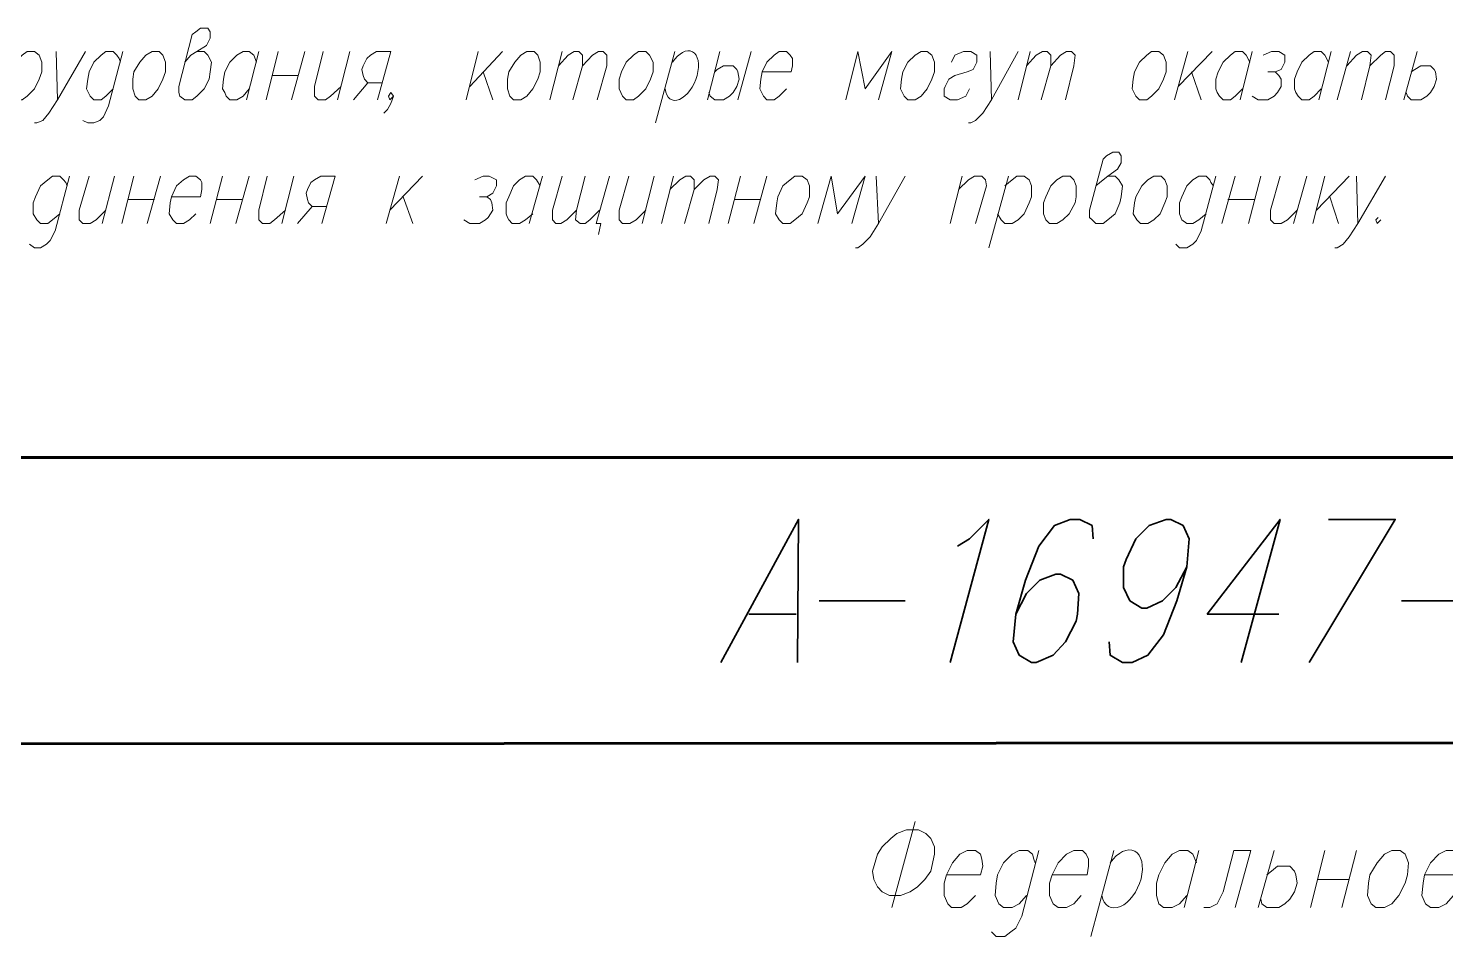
# Model space of a CAD drawing. Header units: millimetres. Extents: x 2185 to 4647, y 1259 to 2456.
# Drawn here: x 4038.51 to 4063.25, y 2333.62 to 2349.47 of the extents above; entities that cross this region are included whole.
import ezdxf

# ---------------------------------------------------------------- set-up
doc = ezdxf.new("R2010")
doc.units = ezdxf.units.MM
doc.layers.add('PDF _0', color=7, linetype='Continuous')
doc.layers.add('PDF _текст', color=7, linetype='Continuous')

msp = doc.modelspace()

# ---------------------------------------------------------------- linework, layer by layer
at = {"layer": 'PDF _0', "lineweight": 60}
for points in [[(4005.744, 2341.98), (4098.227, 2341.98)], [(4038.237, 2336.985), (4098.312, 2337.027)]]:
    msp.add_lwpolyline(points, dxfattribs=at)
at = {"layer": 'PDF _текст', "lineweight": 20}
for points in [[(4041.243, 2348.881), (4041.349, 2349.008), (4041.454, 2349.072), (4041.624, 2349.177), (4041.687, 2349.304), (4041.687, 2349.41), (4041.645, 2349.474), (4041.518, 2349.474), (4041.433, 2349.41), (4041.37, 2349.368), (4041.137, 2348.458), (4041.137, 2348.352), (4041.158, 2348.288), (4041.243, 2348.225), (4041.37, 2348.225), (4041.454, 2348.288), (4041.581, 2348.415), (4041.666, 2348.585), (4041.687, 2348.712), (4041.708, 2348.881), (4041.645, 2349.008), (4041.581, 2349.072), (4041.454, 2349.072)], [(4038.279, 2348.881), (4038.406, 2349.008), (4038.491, 2349.072), (4038.618, 2349.072), (4038.703, 2349.008), (4038.745, 2348.881), (4038.745, 2348.712), (4038.703, 2348.585), (4038.618, 2348.415), (4038.491, 2348.288), (4038.406, 2348.225), (4038.279, 2348.225), (4038.216, 2348.288), (4038.152, 2348.415)], [(4038.999, 2349.072), (4039.02, 2348.225), (4039.507, 2349.072)], [(4040.163, 2349.072), (4039.909, 2348.119), (4039.825, 2347.928), (4039.761, 2347.865), (4039.655, 2347.823), (4039.549, 2347.823), (4039.465, 2347.865)], [(4040.121, 2348.881), (4040.1, 2348.945), (4040.057, 2349.008), (4039.994, 2349.072), (4039.867, 2349.072), (4039.782, 2349.008), (4039.655, 2348.881), (4039.571, 2348.712), (4039.549, 2348.585), (4039.528, 2348.415), (4039.592, 2348.288), (4039.655, 2348.225), (4039.782, 2348.225), (4039.867, 2348.288), (4039.994, 2348.415)], [(4042.365, 2348.415), (4042.259, 2348.288), (4042.153, 2348.225), (4042.026, 2348.225), (4041.962, 2348.288), (4041.941, 2348.352), (4041.899, 2348.415), (4041.92, 2348.585), (4041.941, 2348.712), (4042.026, 2348.881), (4042.153, 2349.008), (4042.259, 2349.072), (4042.365, 2349.072), (4042.449, 2349.008), (4042.492, 2348.881)], [(4042.534, 2349.072), (4042.322, 2348.225)], [(4042.873, 2349.072), (4042.661, 2348.225)], [(4043.338, 2349.072), (4043.106, 2348.225)], [(4043.656, 2349.072), (4043.508, 2348.458), (4043.508, 2348.288), (4043.571, 2348.225), (4043.698, 2348.225), (4043.783, 2348.288), (4043.973, 2348.458)], [(4044.122, 2349.072), (4043.91, 2348.225)], [(4044.608, 2348.225), (4044.841, 2349.072), (4044.587, 2349.072), (4044.481, 2349.008), (4044.418, 2348.945), (4044.354, 2348.817), (4044.333, 2348.754), (4044.354, 2348.648), (4044.376, 2348.585), (4044.439, 2348.521), (4044.693, 2348.521)], [(4046.365, 2349.072), (4046.154, 2348.225)], [(4046.789, 2349.072), (4046.217, 2348.458)], [(4047.826, 2349.072), (4047.614, 2348.225)], [(4047.763, 2348.817), (4047.932, 2349.008), (4048.038, 2349.072), (4048.122, 2349.072), (4048.186, 2349.008), (4048.186, 2348.817), (4048.017, 2348.225)], [(4048.186, 2348.817), (4048.355, 2349.008), (4048.461, 2349.072), (4048.546, 2349.072), (4048.609, 2349.008), (4048.609, 2348.817), (4048.44, 2348.225)], [(4049.795, 2349.072), (4049.456, 2347.823)], [(4050.578, 2349.072), (4050.366, 2348.225)], [(4051.128, 2349.072), (4050.895, 2348.225)], [(4051.319, 2348.712), (4051.827, 2348.712), (4051.848, 2348.817), (4051.848, 2348.945), (4051.806, 2349.008), (4051.742, 2349.072), (4051.615, 2349.072), (4051.53, 2349.008), (4051.403, 2348.881), (4051.319, 2348.712), (4051.298, 2348.585), (4051.276, 2348.415), (4051.34, 2348.288), (4051.403, 2348.225), (4051.53, 2348.225), (4051.615, 2348.288), (4051.742, 2348.415)], [(4053.351, 2348.225), (4053.584, 2349.072), (4053.118, 2348.415), (4052.991, 2349.072), (4052.779, 2348.225)], [(4054.621, 2348.881), (4054.684, 2349.008), (4054.833, 2349.072), (4054.96, 2349.072), (4055.065, 2349.008), (4055.065, 2348.881), (4055.002, 2348.754), (4054.896, 2348.712), (4054.684, 2348.648), (4054.579, 2348.585), (4054.515, 2348.458), (4054.494, 2348.415), (4054.494, 2348.288), (4054.6, 2348.225), (4054.727, 2348.225), (4054.875, 2348.288), (4054.938, 2348.415)], [(4055.298, 2349.072), (4055.319, 2348.225), (4055.785, 2349.072)], [(4055.997, 2349.072), (4055.785, 2348.225)], [(4055.933, 2348.817), (4056.103, 2349.008), (4056.209, 2349.072), (4056.293, 2349.072), (4056.357, 2349.008), (4056.357, 2348.817), (4056.187, 2348.225)], [(4056.357, 2348.817), (4056.526, 2349.008), (4056.632, 2349.072), (4056.717, 2349.072), (4056.78, 2349.008), (4056.759, 2348.817), (4056.611, 2348.225)], [(4058.749, 2349.072), (4058.516, 2348.225)], [(4059.172, 2349.072), (4058.579, 2348.458)], [(4059.701, 2348.415), (4059.574, 2348.288), (4059.49, 2348.225), (4059.363, 2348.225), (4059.299, 2348.288), (4059.257, 2348.352), (4059.236, 2348.415), (4059.236, 2348.585), (4059.278, 2348.712), (4059.363, 2348.881), (4059.49, 2349.008), (4059.574, 2349.072), (4059.701, 2349.072), (4059.765, 2349.008), (4059.828, 2348.881)], [(4059.871, 2349.072), (4059.659, 2348.225)], [(4060.061, 2349.008), (4060.209, 2349.072), (4060.336, 2349.072), (4060.442, 2349.008), (4060.442, 2348.881), (4060.379, 2348.754), (4060.273, 2348.712), (4060.146, 2348.712)], [(4061.077, 2348.415), (4060.95, 2348.288), (4060.866, 2348.225), (4060.739, 2348.225), (4060.675, 2348.288), (4060.633, 2348.352), (4060.611, 2348.415), (4060.611, 2348.585), (4060.654, 2348.712), (4060.739, 2348.881), (4060.866, 2349.008), (4060.95, 2349.072), (4061.077, 2349.072), (4061.141, 2349.008), (4061.204, 2348.881)], [(4061.247, 2349.072), (4061.035, 2348.225)], [(4061.585, 2349.072), (4061.352, 2348.225)], [(4061.522, 2348.817), (4061.691, 2349.008), (4061.797, 2349.072), (4061.882, 2349.072), (4061.945, 2349.008), (4061.924, 2348.817), (4061.776, 2348.225)], [(4061.924, 2348.817), (4062.114, 2349.008), (4062.199, 2349.072), (4062.284, 2349.072), (4062.347, 2349.008), (4062.347, 2348.817), (4062.199, 2348.225)], [(4062.749, 2349.072), (4062.517, 2348.225)], [(4050.493, 2348.712), (4050.536, 2348.754), (4050.641, 2348.817), (4050.768, 2348.817), (4050.811, 2348.817), (4050.874, 2348.754), (4050.895, 2348.712), (4050.917, 2348.585), (4050.874, 2348.458), (4050.811, 2348.352), (4050.747, 2348.288), (4050.641, 2348.225), (4050.493, 2348.225), (4050.409, 2348.288), (4050.387, 2348.352)], [(4062.644, 2348.712), (4062.707, 2348.754), (4062.813, 2348.817), (4062.94, 2348.817), (4062.982, 2348.817), (4063.046, 2348.754), (4063.067, 2348.712), (4063.088, 2348.585), (4063.046, 2348.458), (4062.982, 2348.352), (4062.919, 2348.288), (4062.813, 2348.225), (4062.644, 2348.225), (4062.58, 2348.288), (4062.559, 2348.352)], [(4042.767, 2348.648), (4043.211, 2348.648)], [(4046.45, 2348.712), (4046.619, 2348.225)], [(4058.812, 2348.712), (4058.982, 2348.225)], [(4060.273, 2348.712), (4060.336, 2348.648), (4060.379, 2348.585), (4060.379, 2348.458), (4060.315, 2348.352), (4060.252, 2348.288), (4060.146, 2348.225), (4059.976, 2348.225), (4059.871, 2348.288)], [(4044.185, 2348.225), (4044.439, 2348.521)], [(4044.884, 2348.288), (4044.82, 2348.225), (4044.799, 2348.288), (4044.841, 2348.352), (4044.884, 2348.288), (4044.841, 2348.161), (4044.778, 2348.055), (4044.714, 2347.992)], [(4039.02, 2348.225), (4038.872, 2347.992), (4038.766, 2347.865), (4038.66, 2347.823), (4038.618, 2347.823)], [(4055.319, 2348.225), (4055.171, 2347.992), (4055.044, 2347.865), (4054.96, 2347.823), (4054.917, 2347.823)], [(4057.14, 2346.722), (4057.267, 2346.828), (4057.352, 2346.891), (4057.521, 2347.018), (4057.584, 2347.124), (4057.584, 2347.251), (4057.542, 2347.315), (4057.436, 2347.315), (4057.33, 2347.251), (4057.267, 2347.188), (4057.034, 2346.299), (4057.034, 2346.171), (4057.076, 2346.129), (4057.14, 2346.066), (4057.267, 2346.066), (4057.352, 2346.129), (4057.479, 2346.235), (4057.563, 2346.426), (4057.584, 2346.531), (4057.606, 2346.722), (4057.542, 2346.828), (4057.479, 2346.891), (4057.352, 2346.891)], [(4039.232, 2346.891), (4038.978, 2345.939), (4038.893, 2345.769), (4038.83, 2345.706), (4038.724, 2345.642), (4038.618, 2345.642), (4038.533, 2345.706)], [(4039.189, 2346.722), (4039.168, 2346.785), (4039.126, 2346.828), (4039.062, 2346.891), (4038.935, 2346.891), (4038.851, 2346.828), (4038.724, 2346.722), (4038.639, 2346.531), (4038.597, 2346.426), (4038.597, 2346.235), (4038.66, 2346.129), (4038.724, 2346.066), (4038.851, 2346.066), (4038.935, 2346.129), (4039.062, 2346.235)], [(4039.571, 2346.891), (4039.401, 2346.299), (4039.401, 2346.129), (4039.465, 2346.066), (4039.592, 2346.066), (4039.698, 2346.129), (4039.867, 2346.299)], [(4040.015, 2346.891), (4039.803, 2346.066)], [(4040.354, 2346.891), (4040.142, 2346.066)], [(4040.819, 2346.891), (4040.587, 2346.066)], [(4041.01, 2346.531), (4041.518, 2346.531), (4041.539, 2346.658), (4041.539, 2346.785), (4041.518, 2346.828), (4041.433, 2346.891), (4041.327, 2346.891), (4041.222, 2346.828), (4041.095, 2346.722), (4041.01, 2346.531), (4040.989, 2346.426), (4040.968, 2346.235), (4041.031, 2346.129), (4041.095, 2346.066), (4041.222, 2346.066), (4041.327, 2346.129), (4041.433, 2346.235)], [(4041.899, 2346.891), (4041.687, 2346.066)], [(4042.365, 2346.891), (4042.132, 2346.066)], [(4042.682, 2346.891), (4042.534, 2346.299), (4042.534, 2346.129), (4042.598, 2346.066), (4042.725, 2346.066), (4042.809, 2346.129), (4043, 2346.299)], [(4043.148, 2346.891), (4042.936, 2346.066)], [(4043.635, 2346.066), (4043.868, 2346.891), (4043.614, 2346.891), (4043.508, 2346.828), (4043.444, 2346.785), (4043.381, 2346.658), (4043.36, 2346.595), (4043.381, 2346.489), (4043.402, 2346.426), (4043.465, 2346.362), (4043.719, 2346.362)], [(4044.99, 2346.891), (4044.757, 2346.066)], [(4045.392, 2346.891), (4044.82, 2346.299)], [(4046.302, 2346.828), (4046.45, 2346.891), (4046.556, 2346.891), (4046.683, 2346.828), (4046.683, 2346.722), (4046.619, 2346.595), (4046.514, 2346.531), (4046.387, 2346.531)], [(4047.318, 2346.235), (4047.191, 2346.129), (4047.085, 2346.066), (4046.958, 2346.066), (4046.895, 2346.129), (4046.873, 2346.171), (4046.852, 2346.235), (4046.852, 2346.426), (4046.895, 2346.531), (4046.979, 2346.722), (4047.085, 2346.828), (4047.191, 2346.891), (4047.318, 2346.891), (4047.381, 2346.828), (4047.445, 2346.722)], [(4047.487, 2346.891), (4047.254, 2346.066)], [(4048.08, 2346.299), (4047.911, 2346.129), (4047.805, 2346.066), (4047.72, 2346.066), (4047.657, 2346.129), (4047.657, 2346.299), (4047.826, 2346.891)], [(4048.482, 2346.299), (4048.313, 2346.129), (4048.228, 2346.066), (4048.144, 2346.066), (4048.059, 2346.129), (4048.08, 2346.299), (4048.228, 2346.891)], [(4048.652, 2346.891), (4048.419, 2346.066), (4048.503, 2346.066), (4048.461, 2345.875)], [(4048.99, 2346.891), (4048.821, 2346.299), (4048.821, 2346.129), (4048.884, 2346.066), (4049.011, 2346.066), (4049.117, 2346.129), (4049.287, 2346.299)], [(4049.435, 2346.891), (4049.223, 2346.066)], [(4049.773, 2346.891), (4049.562, 2346.066)], [(4049.71, 2346.658), (4049.879, 2346.828), (4049.985, 2346.891), (4050.07, 2346.891), (4050.133, 2346.828), (4050.133, 2346.658), (4049.964, 2346.066)], [(4050.133, 2346.658), (4050.303, 2346.828), (4050.409, 2346.891), (4050.493, 2346.891), (4050.557, 2346.828), (4050.536, 2346.658), (4050.387, 2346.066)], [(4050.938, 2346.891), (4050.726, 2346.066)], [(4051.403, 2346.891), (4051.171, 2346.066)], [(4052.885, 2346.066), (4053.118, 2346.891), (4052.631, 2346.235), (4052.525, 2346.891), (4052.292, 2346.066)], [(4053.309, 2346.891), (4053.351, 2346.066), (4053.817, 2346.891)], [(4054.811, 2346.891), (4054.6, 2346.066)], [(4054.748, 2346.658), (4054.917, 2346.828), (4055.023, 2346.891), (4055.15, 2346.891), (4055.214, 2346.828), (4055.235, 2346.722), (4055.044, 2346.066)], [(4055.616, 2346.891), (4055.277, 2345.642)], [(4055.552, 2346.722), (4055.679, 2346.828), (4055.764, 2346.891), (4055.891, 2346.891), (4055.976, 2346.828), (4056.018, 2346.722), (4056.018, 2346.531), (4055.976, 2346.426), (4055.891, 2346.235), (4055.785, 2346.129), (4055.679, 2346.066), (4055.552, 2346.066), (4055.489, 2346.129), (4055.425, 2346.235)], [(4059.236, 2346.891), (4058.982, 2345.939), (4058.897, 2345.769), (4058.833, 2345.706), (4058.728, 2345.642), (4058.601, 2345.642), (4058.537, 2345.706)], [(4059.193, 2346.722), (4059.151, 2346.785), (4059.13, 2346.828), (4059.066, 2346.891), (4058.939, 2346.891), (4058.833, 2346.828), (4058.728, 2346.722), (4058.643, 2346.531), (4058.601, 2346.426), (4058.601, 2346.235), (4058.643, 2346.129), (4058.728, 2346.066), (4058.833, 2346.066), (4058.939, 2346.129), (4059.066, 2346.235)], [(4059.574, 2346.891), (4059.341, 2346.066)], [(4060.019, 2346.891), (4059.807, 2346.066)], [(4060.357, 2346.891), (4060.188, 2346.299), (4060.188, 2346.129), (4060.252, 2346.066), (4060.379, 2346.066), (4060.484, 2346.129), (4060.654, 2346.299)], [(4060.823, 2346.891), (4060.59, 2346.066)], [(4061.141, 2346.891), (4060.929, 2346.066)], [(4061.564, 2346.891), (4060.993, 2346.299)], [(4061.691, 2346.891), (4061.712, 2346.066), (4062.199, 2346.891)], [(4040.248, 2346.489), (4040.714, 2346.489)], [(4041.793, 2346.489), (4042.238, 2346.489)], [(4043.211, 2346.066), (4043.465, 2346.362)], [(4045.053, 2346.531), (4045.222, 2346.066)], [(4046.514, 2346.531), (4046.577, 2346.489), (4046.598, 2346.426), (4046.619, 2346.299), (4046.535, 2346.171), (4046.492, 2346.129), (4046.387, 2346.066), (4046.217, 2346.066), (4046.111, 2346.129)], [(4050.832, 2346.489), (4051.298, 2346.489)], [(4059.447, 2346.489), (4059.913, 2346.489)], [(4061.225, 2346.531), (4061.374, 2346.066)], [(4062.072, 2346.171), (4062.03, 2346.129), (4062.051, 2346.066), (4062.114, 2346.129)], [(4053.351, 2346.066), (4053.203, 2345.833), (4053.076, 2345.706), (4052.991, 2345.642), (4052.949, 2345.642)], [(4061.712, 2346.066), (4061.564, 2345.833), (4061.458, 2345.706), (4061.352, 2345.642), (4061.31, 2345.642)], [(4053.986, 2335.63), (4053.584, 2334.127)], [(4054.536, 2334.698), (4055.129, 2334.698), (4055.171, 2334.847), (4055.15, 2334.974), (4055.129, 2335.058), (4055.044, 2335.122), (4054.896, 2335.122), (4054.769, 2335.058), (4054.642, 2334.91), (4054.536, 2334.698), (4054.494, 2334.55), (4054.494, 2334.339), (4054.557, 2334.19), (4054.621, 2334.127), (4054.79, 2334.127), (4054.896, 2334.19), (4055.044, 2334.339)], [(4056.145, 2335.122), (4055.849, 2333.979), (4055.743, 2333.767), (4055.658, 2333.704), (4055.552, 2333.619), (4055.404, 2333.619), (4055.319, 2333.704)], [(4056.082, 2334.91), (4056.06, 2334.974), (4056.039, 2335.058), (4055.955, 2335.122), (4055.806, 2335.122), (4055.679, 2335.058), (4055.531, 2334.91), (4055.425, 2334.698), (4055.404, 2334.55), (4055.383, 2334.339), (4055.447, 2334.19), (4055.531, 2334.127), (4055.679, 2334.127), (4055.806, 2334.19), (4055.933, 2334.339)], [(4056.378, 2334.698), (4056.992, 2334.698), (4057.013, 2334.847), (4057.013, 2334.974), (4056.971, 2335.058), (4056.907, 2335.122), (4056.759, 2335.122), (4056.632, 2335.058), (4056.484, 2334.91), (4056.378, 2334.698), (4056.336, 2334.55), (4056.336, 2334.339), (4056.399, 2334.19), (4056.484, 2334.127), (4056.632, 2334.127), (4056.759, 2334.19), (4056.886, 2334.339)], [(4057.457, 2335.122), (4057.055, 2333.619)], [(4058.728, 2334.339), (4058.601, 2334.19), (4058.474, 2334.127), (4058.325, 2334.127), (4058.241, 2334.19), (4058.22, 2334.275), (4058.198, 2334.339), (4058.198, 2334.55), (4058.241, 2334.698), (4058.347, 2334.91), (4058.474, 2335.058), (4058.601, 2335.122), (4058.749, 2335.122), (4058.833, 2335.058), (4058.897, 2334.91)], [(4058.939, 2335.122), (4058.685, 2334.127)], [(4059.574, 2334.127), (4059.849, 2335.122), (4059.553, 2335.122), (4059.363, 2334.402), (4059.257, 2334.19), (4059.13, 2334.127), (4059.024, 2334.127)], [(4060.252, 2335.122), (4059.976, 2334.127)], [(4061.141, 2335.122), (4060.887, 2334.127)], [(4061.691, 2335.122), (4061.437, 2334.127)], [(4062.876, 2334.698), (4063.49, 2334.698), (4063.512, 2334.847), (4063.512, 2334.974), (4063.469, 2335.058), (4063.406, 2335.122), (4063.257, 2335.122), (4063.13, 2335.058), (4062.982, 2334.91), (4062.876, 2334.698), (4062.855, 2334.55), (4062.834, 2334.339), (4062.898, 2334.19), (4062.982, 2334.127), (4063.13, 2334.127), (4063.257, 2334.19), (4063.385, 2334.339)], [(4060.125, 2334.698), (4060.209, 2334.762), (4060.315, 2334.847), (4060.463, 2334.847), (4060.527, 2334.847), (4060.611, 2334.762), (4060.633, 2334.698), (4060.654, 2334.55), (4060.611, 2334.402), (4060.527, 2334.275), (4060.442, 2334.19), (4060.336, 2334.127), (4060.125, 2334.127), (4060.04, 2334.19), (4060.019, 2334.275)], [(4061.014, 2334.614), (4061.564, 2334.614)]]:
    msp.add_lwpolyline(points, dxfattribs=at)
for points in [[(4040.671, 2349.072), (4040.798, 2349.072), (4040.862, 2349.008), (4040.904, 2348.881), (4040.904, 2348.712), (4040.862, 2348.585), (4040.777, 2348.415), (4040.671, 2348.288), (4040.565, 2348.225), (4040.438, 2348.225), (4040.375, 2348.288), (4040.333, 2348.415), (4040.333, 2348.585), (4040.354, 2348.712), (4040.46, 2348.881), (4040.565, 2349.008)], [(4047.212, 2349.072), (4047.339, 2349.072), (4047.403, 2349.008), (4047.445, 2348.881), (4047.445, 2348.712), (4047.403, 2348.585), (4047.318, 2348.415), (4047.212, 2348.288), (4047.106, 2348.225), (4046.979, 2348.225), (4046.916, 2348.288), (4046.873, 2348.415), (4046.873, 2348.585), (4046.895, 2348.712), (4047, 2348.881), (4047.106, 2349.008)], [(4049.16, 2349.072), (4049.287, 2349.072), (4049.35, 2349.008), (4049.414, 2348.881), (4049.414, 2348.712), (4049.371, 2348.585), (4049.287, 2348.415), (4049.16, 2348.288), (4049.075, 2348.225), (4048.948, 2348.225), (4048.884, 2348.288), (4048.821, 2348.415), (4048.821, 2348.585), (4048.863, 2348.712), (4048.948, 2348.881), (4049.075, 2349.008)], [(4054.092, 2349.072), (4054.198, 2349.072), (4054.282, 2349.008), (4054.325, 2348.881), (4054.325, 2348.712), (4054.282, 2348.585), (4054.198, 2348.415), (4054.092, 2348.288), (4053.986, 2348.225), (4053.859, 2348.225), (4053.795, 2348.288), (4053.732, 2348.415), (4053.753, 2348.585), (4053.774, 2348.712), (4053.859, 2348.881), (4053.986, 2349.008)], [(4058.114, 2349.072), (4058.241, 2349.072), (4058.325, 2349.008), (4058.368, 2348.881), (4058.368, 2348.712), (4058.325, 2348.585), (4058.241, 2348.415), (4058.114, 2348.288), (4058.029, 2348.225), (4057.902, 2348.225), (4057.838, 2348.288), (4057.775, 2348.415), (4057.796, 2348.585), (4057.817, 2348.712), (4057.902, 2348.881), (4058.029, 2349.008)], [(4051.89, 2346.891), (4052.017, 2346.891), (4052.102, 2346.828), (4052.144, 2346.722), (4052.144, 2346.531), (4052.102, 2346.426), (4052.017, 2346.235), (4051.89, 2346.129), (4051.806, 2346.066), (4051.679, 2346.066), (4051.615, 2346.129), (4051.552, 2346.235), (4051.573, 2346.426), (4051.594, 2346.531), (4051.679, 2346.722), (4051.806, 2346.828)], [(4056.568, 2346.891), (4056.695, 2346.891), (4056.759, 2346.828), (4056.801, 2346.722), (4056.801, 2346.531), (4056.78, 2346.426), (4056.674, 2346.235), (4056.568, 2346.129), (4056.463, 2346.066), (4056.336, 2346.066), (4056.272, 2346.129), (4056.23, 2346.235), (4056.23, 2346.426), (4056.272, 2346.531), (4056.357, 2346.722), (4056.463, 2346.828)], [(4058.156, 2346.891), (4058.283, 2346.891), (4058.347, 2346.828), (4058.389, 2346.722), (4058.389, 2346.531), (4058.347, 2346.426), (4058.262, 2346.235), (4058.156, 2346.129), (4058.05, 2346.066), (4057.923, 2346.066), (4057.86, 2346.129), (4057.796, 2346.235), (4057.817, 2346.426), (4057.838, 2346.531), (4057.944, 2346.722), (4058.05, 2346.828)], [(4053.838, 2335.482), (4054.049, 2335.482), (4054.176, 2335.418), (4054.261, 2335.333), (4054.325, 2335.185), (4054.325, 2335.058), (4054.261, 2334.762), (4054.155, 2334.614), (4054.028, 2334.487), (4053.901, 2334.402), (4053.732, 2334.339), (4053.541, 2334.339), (4053.414, 2334.402), (4053.33, 2334.487), (4053.266, 2334.614), (4053.245, 2334.762), (4053.33, 2335.058), (4053.414, 2335.185), (4053.563, 2335.333), (4053.668, 2335.418)], [(4062.305, 2335.122), (4062.453, 2335.122), (4062.538, 2335.058), (4062.601, 2334.91), (4062.58, 2334.698), (4062.538, 2334.55), (4062.432, 2334.339), (4062.305, 2334.19), (4062.178, 2334.127), (4062.03, 2334.127), (4061.945, 2334.19), (4061.882, 2334.339), (4061.903, 2334.55), (4061.924, 2334.698), (4062.051, 2334.91), (4062.178, 2335.058)]]:
    msp.add_lwpolyline(points, close=True, dxfattribs=at)
at = {"layer": 'PDF _текст', "lineweight": 35}
for points in [[(4050.599, 2338.403), (4051.954, 2340.901), (4051.933, 2338.403)], [(4054.727, 2340.435), (4054.938, 2340.562), (4055.277, 2340.901), (4054.6, 2338.403)], [(4057.098, 2340.562), (4057.076, 2340.795), (4056.865, 2340.901), (4056.695, 2340.901), (4056.42, 2340.795), (4056.145, 2340.435), (4055.912, 2339.842), (4055.743, 2339.25), (4055.701, 2338.763), (4055.806, 2338.53), (4056.018, 2338.403), (4056.103, 2338.403), (4056.399, 2338.53), (4056.611, 2338.763), (4056.801, 2339.123), (4056.822, 2339.25), (4056.844, 2339.609), (4056.738, 2339.842), (4056.526, 2339.948), (4056.441, 2339.948), (4056.166, 2339.842), (4055.933, 2339.609), (4055.743, 2339.25)], [(4058.728, 2340.075), (4058.537, 2339.715), (4058.304, 2339.482), (4058.029, 2339.355), (4057.944, 2339.355), (4057.733, 2339.482), (4057.627, 2339.715), (4057.627, 2340.075), (4057.669, 2340.202), (4057.838, 2340.562), (4058.071, 2340.795), (4058.368, 2340.901), (4058.452, 2340.901), (4058.664, 2340.795), (4058.77, 2340.562), (4058.728, 2340.075), (4058.558, 2339.482), (4058.325, 2338.89), (4058.05, 2338.53), (4057.775, 2338.403), (4057.606, 2338.403), (4057.394, 2338.53), (4057.373, 2338.763)], [(4059.68, 2338.403), (4060.357, 2340.901), (4059.087, 2339.25), (4060.336, 2339.25)], [(4061.204, 2340.901), (4062.368, 2340.901), (4060.866, 2338.403)], [(4052.314, 2339.482), (4053.817, 2339.482)], [(4062.474, 2339.482), (4063.977, 2339.482)], [(4051.086, 2339.25), (4051.911, 2339.25)]]:
    msp.add_lwpolyline(points, dxfattribs=at)
at = {"layer": 'PDF _текст', "lineweight": 20}
for centre, major_axis, ratio, start_param, end_param in [((4049.915, 2348.649), (0.176, 0.422), 0.554052, 2.367988, 7.516895), ((4057.596, 2334.627), (0.212, 0.49), 0.591439, 2.429145, 7.511203)]:
    msp.add_ellipse(centre, major_axis=major_axis, ratio=ratio, start_param=start_param, end_param=end_param, dxfattribs=at)

doc.saveas('drawing.dxf')
